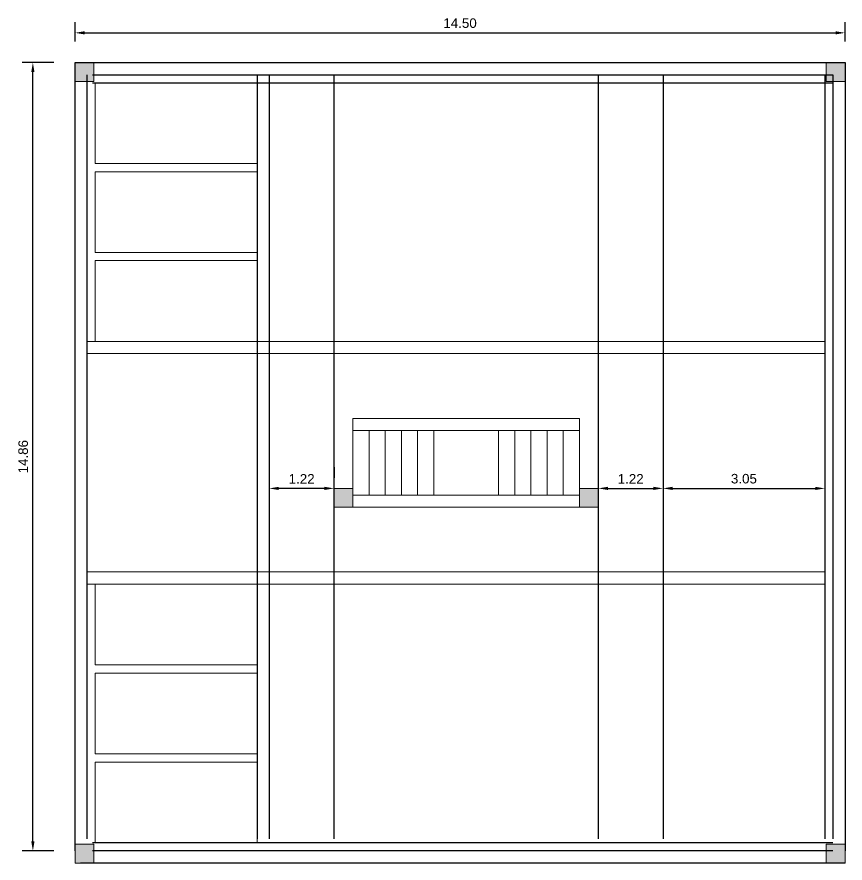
# Model space of a CAD drawing. Header units: metres. Extents: x 642627 to 642864, y 3061318 to 3061472.
# Drawn here: x 642739.8 to 642755.4, y 3061376.46 to 3061392.41 of the extents above; entities that cross this region are included whole.
import ezdxf

# ---------------------------------------------------------------- set-up
doc = ezdxf.new("R2010")
doc.units = ezdxf.units.M
doc.header["$MEASUREMENT"] = 0
doc.header["$PDMODE"] = 3
doc.header["$PDSIZE"] = 0.4
doc.linetypes.add('ACAD_ISO04W100', pattern=[30, 24, -3, 0, -3])
doc.layers.add('c_line', color=64, linetype='ACAD_ISO04W100', lineweight=9)
doc.layers.add('Concrete Part', color=7, linetype='Continuous')
doc.styles.get("Standard").update_dxf_attribs({"font": 'arial.ttf'})
doc.dimstyles.get("Standard").update_dxf_attribs({"dimtxt": 0.18, "dimasz": 0.18, "dimexe": 0.18, "dimexo": 0.0625, "dimgap": 0.09, "dimtad": 1, "dimzin": 0, "dimdsep": 46, "dimtxsty": 'Standard', "dimcen": 0.09, "dimadec": 0, "dimazin": 0, "dimtfac": 1, "dimtix": 1, "dimtofl": 0, "dimtmove": 0, "dimatfit": 3, "dimfxl": 1, "dimtolj": 1, "dimtzin": 0, "dimarcsym": 0})

# ---------------------------------------------------------------- blocks, each defined once
blk = doc.blocks.new('*D108')
at = {"layer": 'c_line', "color": 0, "lineweight": -2, "transparency": 16777216}
for p, q in [((642740.892, 3061391.947), (642740.892, 3061392.307)), ((642755.395, 3061391.947), (642755.395, 3061392.307)), ((642741.072, 3061392.107), (642755.215, 3061392.107))]:
    blk.add_line(p, q, dxfattribs=at)
at = {"layer": 'c_line', "color": 0, "transparency": 16777216}
for points in [[(642741.072, 3061392.137), (642741.072, 3061392.077), (642740.892, 3061392.107)], [(642755.215, 3061392.137), (642755.215, 3061392.077), (642755.395, 3061392.107)]]:
    blk.add_solid(points, dxfattribs=at)
at = {"layer": 'Defpoints', "color": 0, "transparency": 16777216}
for p in [(642755.395, 3061392.107), (642740.892, 3061391.547, 1577.839), (642755.395, 3061391.547, 788.92)]:
    blk.add_point(p, dxfattribs=at)
at = {"layer": 'c_line', "color": 0, "transparency": 16777216, "insert": (642748.143, 3061392.289), "char_height": 0.18, "attachment_point": 5}
blk.add_mtext('\\A1;14.50', dxfattribs=at)
blk = doc.blocks.new('*D109')
at = {"layer": 'c_line', "color": 0, "lineweight": -2, "transparency": 16777216}
for p, q in [((642744.549, 3061383.921), (642744.549, 3061383.721)), ((642745.769, 3061383.921), (642745.769, 3061383.721)), ((642745.589, 3061383.521), (642744.729, 3061383.521))]:
    blk.add_line(p, q, dxfattribs=at)
at = {"layer": 'c_line', "color": 0, "transparency": 16777216}
for points in [[(642744.729, 3061383.551), (642744.729, 3061383.491), (642744.549, 3061383.521)], [(642745.589, 3061383.551), (642745.589, 3061383.491), (642745.769, 3061383.521)]]:
    blk.add_solid(points, dxfattribs=at)
at = {"layer": 'Defpoints', "color": 0, "transparency": 16777216}
for p in [(642744.549, 3061383.521, 1577.839), (642744.549, 3061383.521), (642745.769, 3061383.521, 788.92)]:
    blk.add_point(p, dxfattribs=at)
at = {"layer": 'c_line', "color": 0, "transparency": 16777216, "insert": (642745.159, 3061383.701), "char_height": 0.18, "attachment_point": 5}
blk.add_mtext('\\A1;1.22', dxfattribs=at)
blk = doc.blocks.new('*D110')
at = {"layer": 'c_line', "color": 0, "lineweight": -2, "transparency": 16777216}
for p, q in [((642750.747, 3061383.921), (642750.747, 3061383.721)), ((642751.966, 3061383.921), (642751.966, 3061383.721)), ((642750.927, 3061383.521), (642751.786, 3061383.521))]:
    blk.add_line(p, q, dxfattribs=at)
at = {"layer": 'c_line', "color": 0, "transparency": 16777216}
for points in [[(642750.927, 3061383.551), (642750.927, 3061383.491), (642750.747, 3061383.521)], [(642751.786, 3061383.551), (642751.786, 3061383.491), (642751.966, 3061383.521)]]:
    blk.add_solid(points, dxfattribs=at)
at = {"layer": 'Defpoints', "color": 0, "transparency": 16777216}
for p in [(642750.747, 3061383.521, 788.92), (642751.966, 3061383.521, 788.92), (642751.966, 3061383.521)]:
    blk.add_point(p, dxfattribs=at)
at = {"layer": 'c_line', "color": 0, "transparency": 16777216, "insert": (642751.357, 3061383.701), "char_height": 0.18, "attachment_point": 5}
blk.add_mtext('\\A1;1.22', dxfattribs=at)
blk = doc.blocks.new('*D111')
at = {"layer": 'c_line', "color": 0, "lineweight": -2, "transparency": 16777216}
for p, q in [((642751.966, 3061383.921), (642751.966, 3061383.721)), ((642755.014, 3061383.921), (642755.014, 3061383.721)), ((642752.146, 3061383.521), (642754.834, 3061383.521))]:
    blk.add_line(p, q, dxfattribs=at)
at = {"layer": 'c_line', "color": 0, "transparency": 16777216}
for points in [[(642752.146, 3061383.551), (642752.146, 3061383.491), (642751.966, 3061383.521)], [(642754.834, 3061383.551), (642754.834, 3061383.491), (642755.014, 3061383.521)]]:
    blk.add_solid(points, dxfattribs=at)
at = {"layer": 'Defpoints', "color": 0, "transparency": 16777216}
for p in [(642751.966, 3061383.521), (642755.014, 3061383.521, 788.92), (642755.014, 3061383.521)]:
    blk.add_point(p, dxfattribs=at)
at = {"layer": 'c_line', "color": 0, "transparency": 16777216, "insert": (642753.49, 3061383.703), "char_height": 0.18, "attachment_point": 5}
blk.add_mtext('\\A1;3.05', dxfattribs=at)
blk = doc.blocks.new('*D112')
at = {"layer": 'c_line', "color": 0, "lineweight": -2, "transparency": 16777216}
for p, q in [((642740.492, 3061391.547), (642739.897, 3061391.547)), ((642740.097, 3061376.868), (642740.097, 3061391.367)), ((642740.492, 3061376.688), (642739.897, 3061376.688))]:
    blk.add_line(p, q, dxfattribs=at)
at = {"layer": 'c_line', "color": 0, "transparency": 16777216}
for points in [[(642740.067, 3061391.367), (642740.127, 3061391.367), (642740.097, 3061391.547)], [(642740.067, 3061376.868), (642740.127, 3061376.868), (642740.097, 3061376.688)]]:
    blk.add_solid(points, dxfattribs=at)
at = {"layer": 'Defpoints', "color": 0, "transparency": 16777216}
for p in [(642740.097, 3061391.547), (642740.892, 3061391.547, 1577.839), (642740.892, 3061376.688, 2366.759)]:
    blk.add_point(p, dxfattribs=at)
at = {"layer": 'c_line', "color": 0, "transparency": 16777216, "insert": (642739.915, 3061384.118), "char_height": 0.18, "attachment_point": 5, "rotation": 90}
blk.add_mtext('\\A1;14.86', dxfattribs=at)

msp = doc.modelspace()

# ---------------------------------------------------------------- hatches: boundary and pattern name
at = {"layer": 'c_line', "true_color": 0x9898cc}
h = msp.add_hatch(color=253, dxfattribs=at)
h.dxf.hatch_style = 1
h.paths.add_polyline_path([(642741.2473, 3061391.5471), (642741.2473, 3061391.1915), (642740.8917, 3061391.1915), (642740.8917, 3061391.5471)])
h = msp.add_hatch(color=253, dxfattribs=at)
h.dxf.hatch_style = 1
h.paths.add_polyline_path([(642755.3951, 3061391.5471), (642755.3951, 3061391.1915), (642755.0395, 3061391.1915), (642755.0395, 3061391.5471)])
h = msp.add_hatch(color=253, dxfattribs=at)
h.dxf.hatch_style = 1
h.paths.add_polyline_path([(642746.1241, 3061383.5207), (642746.1241, 3061383.1651), (642745.7685, 3061383.1651), (642745.7685, 3061383.5207)])
h = msp.add_hatch(color=253, dxfattribs=at)
h.dxf.hatch_style = 1
h.paths.add_polyline_path([(642750.7469, 3061383.5207), (642750.7469, 3061383.1651), (642750.3913, 3061383.1651), (642750.3913, 3061383.5207)])
h = msp.add_hatch(color=253, dxfattribs=at)
h.dxf.hatch_style = 1
h.paths.add_polyline_path([(642741.2473, 3061376.8151), (642741.2473, 3061376.4595), (642740.8917, 3061376.4595), (642740.8917, 3061376.8151)])
h = msp.add_hatch(color=253, dxfattribs=at)
h.dxf.hatch_style = 1
h.paths.add_polyline_path([(642755.3951, 3061376.8151), (642755.3951, 3061376.4595), (642755.0395, 3061376.4595), (642755.0395, 3061376.8151)])
h = msp.add_hatch(color=253, dxfattribs=at)
h.dxf.hatch_style = 1
h.paths.add_polyline_path([(642755.3951, 3061376.8151), (642755.3951, 3061376.4595), (642755.0395, 3061376.4595), (642755.0395, 3061376.8151)])

# ---------------------------------------------------------------- linework, layer by layer
at = {"layer": 'c_line'}
for p, q in [((642741.1203, 3061386.2893, 788.9197), (642755.0141, 3061386.2893, 788.9197)), ((642741.1203, 3061386.0607, 788.9197), (642755.0141, 3061386.0607, 788.9197)), ((642746.1241, 3061384.8415, 788.9197), (642750.3913, 3061384.8415, 788.9197)), ((642746.1241, 3061384.8415, 788.9197), (642746.1241, 3061384.6129, 788.9197)), ((642750.3913, 3061384.8415, 788.9197), (642750.3913, 3061384.6129, 788.9197)), ((642747.6481, 3061384.6129, 788.9197), (642746.1241, 3061384.6129, 788.9197)), ((642746.1241, 3061384.6129, 788.9197), (642746.1241, 3061383.3937, 788.9197)), ((642746.4289, 3061384.6129, 788.9197), (642746.4289, 3061383.3937, 788.9197)), ((642746.7337, 3061384.6129, 788.9197), (642746.7337, 3061383.3937, 788.9197)), ((642747.0385, 3061384.6129, 788.9197), (642747.0385, 3061383.3937, 788.9197)), ((642747.3433, 3061384.6129, 788.9197), (642747.3433, 3061383.3937, 788.9197)), ((642747.6481, 3061384.6129, 788.9197), (642748.8673, 3061384.6129, 788.9197)), ((642747.6481, 3061383.3937, 788.9197), (642747.6481, 3061384.6129, 788.9197)), ((642748.8673, 3061384.6129, 788.9197), (642748.8673, 3061383.3937, 788.9197)), ((642750.3913, 3061384.6129, 788.9197), (642748.8673, 3061384.6129, 788.9197)), ((642749.1721, 3061384.6129, 788.9197), (642749.1721, 3061383.3937, 788.9197)), ((642749.4769, 3061384.6129, 788.9197), (642749.4769, 3061383.3937, 788.9197)), ((642749.7817, 3061384.6129, 788.9197), (642749.7817, 3061383.3937, 788.9197)), ((642750.0865, 3061384.6129, 788.9197), (642750.0865, 3061383.3937, 788.9197)), ((642750.3913, 3061384.6129, 788.9197), (642750.3913, 3061383.3937, 788.9197)), ((642750.3913, 3061383.3937, 788.9197), (642746.1241, 3061383.3937, 788.9197)), ((642750.3913, 3061383.1651, 788.9197), (642750.3913, 3061383.3937, 788.9197)), ((642750.3913, 3061383.1651, 788.9197), (642746.1241, 3061383.1651, 788.9197)), ((642755.0141, 3061381.9459, 788.9197), (642741.1203, 3061381.9459, 788.9197)), ((642755.0141, 3061381.7173, 788.9197), (642741.1203, 3061381.7173, 788.9197))]:
    msp.add_line(p, q, dxfattribs=at)
at = {"layer": 'c_line', "elevation": 788.9197}
for points in [[(642741.2473, 3061391.5471), (642741.2473, 3061391.1915), (642740.8917, 3061391.1915), (642740.8917, 3061391.5471)], [(642755.3951, 3061391.5471), (642755.3951, 3061391.1915), (642755.0395, 3061391.1915), (642755.0395, 3061391.5471)], [(642741.2727, 3061389.6421), (642744.3207, 3061389.6421), (642744.3207, 3061391.1661), (642741.2727, 3061391.1661)], [(642741.2727, 3061387.9657), (642744.3207, 3061387.9657), (642744.3207, 3061389.4897), (642741.2727, 3061389.4897)], [(642741.2727, 3061386.2893), (642744.3207, 3061386.2893), (642744.3207, 3061387.8133), (642741.2727, 3061387.8133)], [(642746.1241, 3061383.5207), (642746.1241, 3061383.1651), (642745.7685, 3061383.1651), (642745.7685, 3061383.5207)], [(642750.7469, 3061383.5207), (642750.7469, 3061383.1651), (642750.3913, 3061383.1651), (642750.3913, 3061383.5207)], [(642741.2727, 3061380.1933), (642744.3207, 3061380.1933), (642744.3207, 3061381.7173), (642741.2727, 3061381.7173)], [(642741.2727, 3061378.5169), (642744.3207, 3061378.5169), (642744.3207, 3061380.0409), (642741.2727, 3061380.0409)], [(642741.2727, 3061376.8405), (642744.3207, 3061376.8405), (642744.3207, 3061378.3645), (642741.2727, 3061378.3645)], [(642741.2473, 3061376.8151), (642741.2473, 3061376.4595), (642740.8917, 3061376.4595), (642740.8917, 3061376.8151)], [(642755.3951, 3061376.8151), (642755.3951, 3061376.4595), (642755.0395, 3061376.4595), (642755.0395, 3061376.8151)], [(642755.3951, 3061376.8151), (642755.3951, 3061376.4595), (642755.0395, 3061376.4595), (642755.0395, 3061376.8151)]]:
    msp.add_lwpolyline(points, close=True, dxfattribs=at)
at = {"layer": 'Concrete Part'}
for p, q in [((642740.8917, 3061376.6881, 2366.7591), (642740.8917, 3061391.5471, 1577.8394)), ((642740.8917, 3061391.5471, 1577.8394), (642755.3951, 3061391.5471, 788.9197)), ((642755.3951, 3061391.5471, 788.9197), (642755.3951, 3061376.6881, 1577.8394)), ((642741.1203, 3061376.9167, 2366.7591), (642741.1203, 3061391.3185, 1577.8394)), ((642741.2219, 3061391.3185, 1577.8394), (642755.1665, 3061391.3185, 788.9197)), ((642744.3207, 3061391.3185, 1577.8394), (642744.3207, 3061376.9167, 2366.7591)), ((642744.5493, 3061391.3185, 1577.8394), (642744.5493, 3061376.9167, 2366.7591)), ((642745.7685, 3061391.3185, 1577.8394), (642745.7685, 3061376.9167, 2366.7591)), ((642750.7469, 3061391.3185, 788.9197), (642750.7469, 3061376.9167, 1577.8394)), ((642751.9661, 3061391.3185, 788.9197), (642751.9661, 3061376.9167, 1577.8394)), ((642755.0141, 3061391.3185, 788.9197), (642755.0141, 3061376.9167, 1577.8394)), ((642755.1665, 3061391.3185, 788.9197), (642755.1665, 3061376.9167, 1577.8394)), ((642741.2219, 3061391.1661, 1577.8394), (642755.1665, 3061391.1661, 788.9197)), ((642755.1665, 3061376.8405, 1577.8394), (642741.2219, 3061376.8405, 2366.7591)), ((642755.1665, 3061376.6881, 1577.8394), (642741.2219, 3061376.6881, 2366.7591)), ((642755.3951, 3061376.4595, 1577.8394), (642740.9933, 3061376.4595, 2366.7591))]:
    msp.add_line(p, q, dxfattribs=at)

# ---------------------------------------------------------------- dimensions: what is measured, and where the dimension line sits
at = {"layer": 'c_line'}
for base, p1, p2, picture, middle in [((642755.3951, 3061392.1071), (642740.8917, 3061391.5471, 1577.8394), (642755.3951, 3061391.5471, 788.9197), '*D108', (642748.1434, 3061392.289)), ((642744.5493, 3061383.5207), (642745.7685, 3061383.5207, 788.9197), (642744.5493, 3061383.5207, 1577.8394), '*D109', (642745.1589, 3061383.7011)), ((642751.9661, 3061383.5207), (642750.7469, 3061383.5207, 788.9197), (642751.9661, 3061383.5207, 788.9197), '*D110', (642751.3565, 3061383.7011)), ((642755.0141, 3061383.5207), (642751.9661, 3061383.5207), (642755.0141, 3061383.5207, 788.9197), '*D111', (642753.4901, 3061383.7027))]:
    dim = msp.add_linear_dim(base=base, p1=p1, p2=p2, dimstyle='Standard', override={"dimexe": 0.2, "dimexo": 0.4, "dimfxl": 25.4}, dxfattribs=at)
    dim.commit()
    dim.dimension.update_dxf_attribs({"geometry": picture, "text_midpoint": middle})
dim = msp.add_linear_dim(base=(642740.0968, 3061391.5471), p1=(642740.8917, 3061376.6881, 2366.7591), p2=(642740.8917, 3061391.5471, 1577.8394), angle=90, dimstyle='Standard', override={"dimexe": 0.2, "dimexo": 0.4, "dimfxl": 25.4}, dxfattribs=at)
dim.commit()
dim.dimension.update_dxf_attribs({"geometry": '*D112', "text_midpoint": (642739.9149, 3061384.1176)})

doc.saveas('drawing.dxf')
